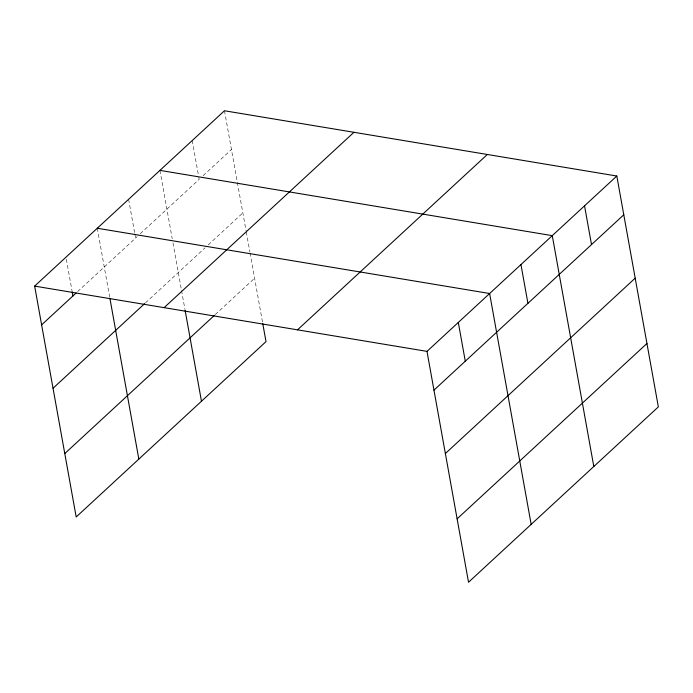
<?xml version="1.0" encoding="UTF-8"?>
<svg xmlns="http://www.w3.org/2000/svg" width="693" height="693" viewBox="0 0 693 693"><rect width="100%" height="100%" fill="white"/><g stroke="black" fill="none" stroke-linecap="round" stroke-linejoin="round"><path stroke-width="0.52" stroke-dasharray="3.46 2.6" d="M77.642 291.588L137.153 236.616M140.281 233.723L199.177 179.322L198.605 176.178M203.11 175.684L231.445 149.515M145.426 302.91L205.067 247.808M208.221 244.898L242.853 212.907M215.246 314.579L254.6 278.231M224.471 110.759L246.076 230.821M246.266 231.869L249.861 251.888M250.052 252.945L262.586 322.609M192.204 140.566L198.423 175.13M159.936 170.383L172.228 238.721M172.99 242.94L181.341 289.388M181.531 290.436L184.944 309.399M128.612 199.315L134.641 232.831M134.832 233.879L135.585 238.063M97.289 228.248L109.78 297.644M66.346 259.269L72.003 290.696"/><path stroke-width="1.04" d="M262.777 323.666L266.008 341.623L76.187 516.978L34.65 286.114L224.471 110.759L616.813 176.022L658.35 406.886L468.529 582.241L426.992 351.377L616.813 176.022M41.623 324.861L76.074 293.035M53.032 388.262L144.638 303.629M164.12 307.649L353.941 132.294M64.778 453.577L214.466 315.306M297.514 329.842L487.335 154.487M433.965 390.133L623.787 214.778M445.374 453.525L635.186 278.17M457.12 518.84L646.941 343.494M159.936 170.383L552.269 235.646L593.814 466.51M97.289 228.248L489.63 293.511L531.167 524.376M34.65 286.114L426.992 351.377M584.545 205.83L591.51 244.586M520.954 264.579L527.927 303.326M458.307 322.444L465.28 361.192M185.135 310.455L201.472 401.247M109.97 298.7L138.834 459.112M72.193 291.744L72.947 295.928"/></g></svg>
